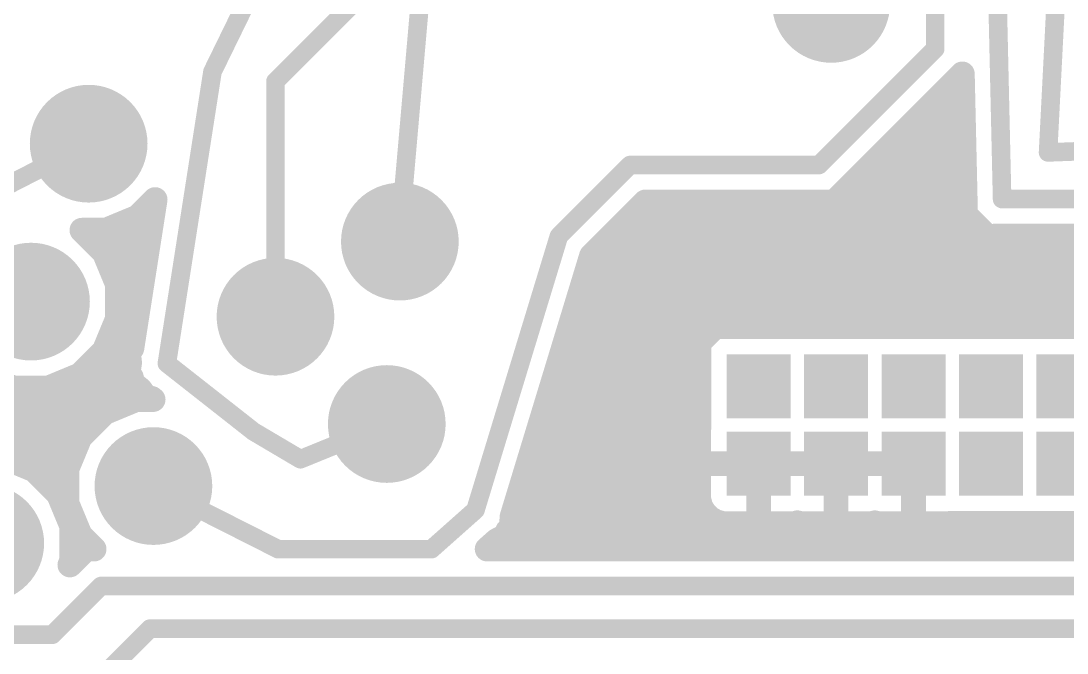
# Model space of a CAD drawing. Extents: x -40.6 to 40.6, y -25.6 to 25.6.
# Drawn here: x -17.82 to -0.66, y -12.6 to -2.24 of the extents above; entities that cross this region are included whole.
import ezdxf

# ---------------------------------------------------------------- set-up
doc = ezdxf.new("R2010")
doc.units = 0
for name, color, linetype in [('16', 175, 'CONTINUOUS'), ('17', 82, 'CONTINUOUS'), ('18', 82, 'CONTINUOUS')]:
    doc.layers.add(name, color=color, linetype=linetype)

# ---------------------------------------------------------------- blocks, each defined once
blk = doc.blocks.new('SQUAREP')
blk.add_solid([(-0.5, -0.5), (0.5, -0.5), (-0.5, 0.5), (0.5, 0.5)])
blk = doc.blocks.new('ROUNDV')
at = {"const_width": 0.5}
blk.add_lwpolyline([(0, -0.25, 1), (0, 0.25, 1), (0, -0.25)], format="xyb", dxfattribs=at)

msp = doc.modelspace()

# ---------------------------------------------------------------- linework, layer by layer
at = {"layer": '16'}
for points, const_width in [([(-13.335, -0.3302), (-14.6734, -3.0686)], 0.3048), ([(-2.8194, -0.4318), (-2.8194, -2.6924)], 0.3048), ([(-0.8128, -1.3462), (-0.968, -4.391)], 0.3048), ([(-11.2268, -1.4224), (-11.576, -5.412)], 0.3048), ([(-1.722, -5.1562), (-1.8034, -1.5748)], 0.3048), ([(-13.6398, -3.2258), (-12.3952, -1.9812)], 0.3048), ([(-2.8194, -2.6924), (-4.7244, -4.5974)], 0.3048), ([(-14.6734, -3.0686), (-15.421, -7.8504)], 0.3048), ([(-4.1188, -4.8482), (-2.3744, -3.1038)], 0.4064), ([(-2.3744, -3.1038), (-2.3276, -5.1631)], 0.4064), ([(-13.6398, -7.0852), (-13.6398, -3.2258)], 0.3048), ([(-2.5218, -3.2512), (-2.3711, -3.2512)], 0.4064), ([(-2.9282, -3.6576), (-2.3618, -3.6576)], 0.4064), ([(-3.3346, -4.064), (-2.3526, -4.064)], 0.4064), ([(-19.4246, -5.6436), (-16.7038, -4.2482)], 0.3048), ([(-0.968, -4.391), (4.3942, -4.191)], 0.3048), ([(-3.741, -4.4704), (-2.3433, -4.4704)], 0.4064), ([(-7.8232, -4.5974), (-8.9916, -5.7658)], 0.3048), ([(-7.5692, -4.5974), (-7.8232, -4.5974)], 0.3048), ([(-4.7244, -4.5974), (-7.5692, -4.5974)], 0.3048), ([(-4.4736, -5.203), (-4.1188, -4.8482)], 0.4064), ([(-4.1474, -4.8768), (-2.3341, -4.8768)], 0.4064), ([(-15.614, -5.1643), (-15.9949, -7.6006)], 0.4064), ([(-15.9003, -5.4507), (-15.614, -5.1643)], 0.4064), ([(-2.3276, -5.1631), (-2.3276, -5.407)], 0.4064), ([(-15.7329, -5.2832), (-15.6326, -5.2832)], 0.4064), ([(-8.4564, -6.0871), (-7.5724, -5.203)], 0.4064), ([(-7.6526, -5.2832), (-2.3276, -5.2832)], 0.4064), ([(-7.5724, -5.203), (-4.4736, -5.203)], 0.4064), ([(4.318, -5.1562), (-1.722, -5.1562)], 0.3048), ([(-16.4217, -5.6666), (-15.9003, -5.4507)], 0.4064), ([(-11.576, -5.412), (-11.5998, -5.8534)], 0.3048), ([(-2.3276, -5.407), (-2.3219, -5.4127)], 0.4064), ([(-2.3219, -5.4127), (-2.3217, -5.4207)], 0.4064), ([(-2.3217, -5.4207), (-2.1453, -5.5893)], 0.4064), ([(-16.4473, -6.0339), (-16.8147, -5.6666)], 0.4064), ([(-16.8147, -5.6666), (-16.4217, -5.6666)], 0.4064), ([(-16.7917, -5.6896), (-15.6961, -5.6896)], 0.4064), ([(-8.059, -5.6896), (-2.045, -5.6896)], 0.4064), ([(-2.1453, -5.5893), (-1.9728, -5.7618)], 0.4064), ([(-8.9916, -5.7658), (-10.36, -10.2554)], 0.3048), ([(-1.9728, -5.7618), (-1.9648, -5.7618)], 0.4064), ([(-1.9648, -5.7618), (-1.959, -5.7673)], 0.4064), ([(-1.959, -5.7673), (-1.7151, -5.7618)], 0.4064), ([(-1.7151, -5.7618), (4.88, -5.7618)], 0.4064), ([(-16.2314, -6.5553), (-16.4473, -6.0339)], 0.4064), ([(-16.4216, -6.096), (-15.7597, -6.096)], 0.4064), ([(-9.7597, -10.3631), (-8.4564, -6.0871)], 0.4064), ([(-8.4591, -6.096), (5.2142, -6.096)], 0.4064), ([(-16.2533, -6.5024), (-15.8232, -6.5024)], 0.4064), ([(-8.583, -6.5024), (5.6206, -6.5024)], 0.4064), ([(-16.2314, -7.1195), (-16.2314, -6.5553)], 0.4064), ([(-19.7724, -6.9314), (-17.6498, -6.8374)], 0.3048), ([(-16.2314, -6.9088), (-15.8867, -6.9088)], 0.4064), ([(-8.7069, -6.9088), (6.027, -6.9088)], 0.4064), ([(-16.4473, -7.6409), (-16.2314, -7.1195)], 0.4064), ([(-16.3124, -7.3152), (-15.9503, -7.3152)], 0.4064), ([(-8.8307, -7.3152), (-6.4961, -7.3152)], 0.4064), ([(-6.4277, -7.2468), (-6.6932, -7.5123)], 0.4064), ([(6.365, -7.2468), (-6.4277, -7.2468)], 0.4064), ([(-6.6932, -7.5123), (-6.6932, -8.8949)], 0.4064), ([(-16.8463, -8.0399), (-16.4473, -7.6409)], 0.4064), ([(-16.5281, -7.7216), (-16.0464, -7.7216)], 0.4064), ([(-15.9949, -7.6006), (-16.0522, -7.6735)], 0.4064), ([(-16.0522, -7.6735), (-16.0322, -7.8395)], 0.4064), ([(-8.9546, -7.7216), (-6.6932, -7.7216)], 0.4064), ([(-16.0322, -7.8395), (-16.0581, -8.0047)], 0.4064), ([(-15.421, -7.8504), (-13.9986, -8.968)], 0.3048), ([(-18.4533, -8.0399), (-17.9319, -8.2558)], 0.4064), ([(-17.3677, -8.2558), (-16.8463, -8.0399)], 0.4064), ([(-16.0581, -8.0047), (-16.0034, -8.0796)], 0.4064), ([(-16.0034, -8.0796), (-15.9924, -8.1716)], 0.4064), ([(-17.9319, -8.2558), (-17.3677, -8.2558)], 0.4064), ([(-17.0591, -8.128), (-15.9976, -8.128)], 0.4064), ([(-15.9924, -8.1716), (-15.8609, -8.2749)], 0.4064), ([(-9.0785, -8.128), (-6.6932, -8.128)], 0.4064), ([(-15.8609, -8.2749), (-15.7624, -8.41)], 0.4064), ([(-15.7624, -8.41), (-15.6708, -8.4243)], 0.4064), ([(-15.6708, -8.4243), (-15.6467, -8.4432)], 0.4064), ([(-32.2092, -8.5344), (-16.1441, -8.5344)], 0.4064), ([(-15.9239, -8.4432), (-16.4453, -8.6591)], 0.4064), ([(-15.6467, -8.4432), (-15.9239, -8.4432)], 0.4064), ([(-9.2023, -8.5344), (-6.6932, -8.5344)], 0.4064), ([(-16.4453, -8.6591), (-16.8443, -9.0581)], 0.4064), ([(-18.6028, -8.9408), (-16.7269, -8.9408)], 0.4064), ([(-13.2302, -9.422), (-11.8142, -8.8442)], 0.3048), ([(-9.3262, -8.9408), (-6.6972, -8.9408)], 0.4064), ([(-6.6932, -8.8949), (-6.6972, -8.9098)], 0.4064), ([(-6.6972, -8.9098), (-6.6972, -9.495)], 0.4064), ([(-16.8443, -9.0581), (-17.0602, -9.5795)], 0.4064), ([(-13.9986, -8.968), (-13.2302, -9.422)], 0.3048), ([(-18.1964, -9.3472), (-16.964, -9.3472)], 0.4064), ([(-17.5965, -9.5975), (-18.1179, -9.3816)], 0.4064), ([(-9.4501, -9.3472), (-6.6972, -9.3472)], 0.4064), ([(-17.1975, -9.9965), (-17.5965, -9.5975)], 0.4064), ([(-17.0602, -9.5795), (-17.0602, -10.1437)], 0.4064), ([(-6.6972, -9.495), (-5.715, -9.495)], 0.4064), ([(-5.715, -9.495), (-6.6972, -9.495)], 0.4064), ([(-6.6972, -9.495), (-6.6972, -10.0802)], 0.4064), ([(-5.715, -9.495), (-5.715, -9.495)], 0.4064), ([(-5.715, -10.4772), (-5.715, -9.495)], 0.4064), ([(-5.715, -9.495), (-5.715, -9.495)], 0.4064), ([(-5.715, -9.495), (-5.715, -10.4772)], 0.4064), ([(-4.445, -9.495), (-5.715, -9.495)], 0.4064), ([(-5.715, -9.495), (-5.715, -9.495)], 0.4064), ([(-5.715, -9.495), (-4.7328, -9.495)], 0.4064), ([(-4.7328, -9.495), (-4.445, -9.495)], 0.4064), ([(-4.445, -10.4772), (-4.445, -9.495)], 0.4064), ([(-4.445, -9.495), (-4.445, -9.495)], 0.4064), ([(-4.445, -9.495), (-4.445, -10.4772)], 0.4064), ([(-4.445, -9.495), (-4.445, -9.495)], 0.4064), ([(-3.175, -9.495), (-4.445, -9.495)], 0.4064), ([(-4.445, -9.495), (-4.445, -9.495)], 0.4064), ([(-4.445, -9.495), (-3.4628, -9.495)], 0.4064), ([(-3.4628, -9.495), (-3.175, -9.495)], 0.4064), ([(-3.175, -10.4772), (-3.175, -9.495)], 0.4064), ([(-3.175, -9.495), (-3.175, -9.495)], 0.4064), ([(-3.175, -9.495), (-3.175, -10.4772)], 0.4064), ([(-3.175, -9.495), (-3.175, -9.495)], 0.4064), ([(-17.4405, -9.7536), (-17.0602, -9.7536)], 0.4064), ([(-9.574, -9.7536), (-6.6972, -9.7536)], 0.4064), ([(-5.715, -9.7536), (-5.715, -9.7536)], 0.4064), ([(-4.445, -9.7536), (-4.445, -9.7536)], 0.4064), ([(-3.175, -9.7536), (-3.175, -9.7536)], 0.4064), ([(-13.5954, -10.8968), (-15.6418, -9.8616)], 0.3048), ([(-16.9816, -10.5179), (-17.1975, -9.9965)], 0.4064), ([(-17.0602, -10.1437), (-16.8443, -10.6651)], 0.4064), ([(-6.6972, -10.0802), (-6.666, -10.1965)], 0.4064), ([(-17.1298, -10.16), (-17.0535, -10.16)], 0.4064), ([(-10.36, -10.2554), (-11.0824, -10.8968)], 0.3048), ([(-9.6978, -10.16), (-6.6758, -10.16)], 0.4064), ([(-6.666, -10.1965), (-6.6059, -10.3007)], 0.4064), ([(-6.6059, -10.3007), (-6.5207, -10.3859)], 0.4064), ([(-5.715, -10.16), (-5.715, -10.16)], 0.4064), ([(-4.445, -10.16), (-4.445, -10.16)], 0.4064), ([(-3.175, -10.16), (-3.175, -10.16)], 0.4064), ([(-9.7703, -10.5417), (-9.7597, -10.3631)], 0.4064), ([(-6.5207, -10.3859), (-6.4165, -10.446)], 0.4064), ([(-6.4165, -10.446), (-6.3002, -10.4772)], 0.4064), ([(-6.3002, -10.4772), (-5.715, -10.4772)], 0.4064), ([(-5.715, -10.4772), (-5.1298, -10.4772)], 0.4064), ([(-5.1298, -10.4772), (-5.08, -10.4639)], 0.4064), ([(-5.08, -10.4639), (-5.0302, -10.4772)], 0.4064), ([(-5.0302, -10.4772), (-4.445, -10.4772)], 0.4064), ([(-4.445, -10.4772), (-3.8598, -10.4772)], 0.4064), ([(-3.8598, -10.4772), (-3.81, -10.4639)], 0.4064), ([(-3.81, -10.4639), (-3.7602, -10.4772)], 0.4064), ([(-3.7602, -10.4772), (-3.175, -10.4772)], 0.4064), ([(-3.175, -10.4772), (-2.5898, -10.4772)], 0.4064), ([(-2.5898, -10.4772), (-2.5749, -10.4732)], 0.4064), ([(-2.5749, -10.4732), (0.0349, -10.4732)], 0.4064), ([(-16.9816, -11.0821), (-16.9816, -10.5179)], 0.4064), ([(-16.9816, -10.5664), (-16.8851, -10.5664)], 0.4064), ([(-16.8443, -10.6651), (-16.6149, -10.8944)], 0.4064), ([(-9.8538, -10.6719), (-9.8304, -10.5951)], 0.4064), ([(-9.8304, -10.5951), (-9.7703, -10.5417)], 0.4064), ([(-9.7981, -10.5664), (6.4556, -10.5664)], 0.4064), ([(-10.1676, -10.8944), (-10.0117, -10.756)], 0.4064), ([(-10.0117, -10.756), (-9.8538, -10.6719)], 0.4064), ([(-16.7508, -10.8944), (-17.012, -11.1556)], 0.4064), ([(-16.9816, -10.9728), (-16.8292, -10.9728)], 0.4064), ([(-16.6149, -10.8944), (-16.7508, -10.8944)], 0.4064), ([(-11.0824, -10.8968), (-13.5954, -10.8968)], 0.3048), ([(0.5508, -10.8944), (-10.1676, -10.8944)], 0.4064), ([(-17.012, -11.1556), (-16.9816, -11.0821)], 0.4064), ([(-16.5, -11.5), (-17.3, -12.3)], 0.3048), ([(0.3, -11.5), (-16.5, -11.5)], 0.3048), ([(-17.3, -12.3), (-21.0468, -12.3)], 0.3048), ([(-15.7, -12.2), (-16.4, -12.9)], 0.3048), ([(-0.5, -12.2), (-15.7, -12.2)], 0.3048)]:
    msp.add_lwpolyline(points, dxfattribs=dict(at, const_width=const_width))
for points, const_width in [([(-2.7655, -2.7463, 1), (-2.8733, -2.6385)], 0.1524), ([(-2.8956, -2.6924, 1), (-2.7432, -2.6924)], 0.1524), ([(-14.5981, -3.0804, 1), (-14.7487, -3.0568)], 0.1524), ([(-2.2728, -3.1015, 1), (-2.476, -3.1062)], 0.2032), ([(-2.3026, -3.1757, 1), (-2.4462, -3.032)], 0.2032), ([(-14.7419, -3.0351, 1), (-14.6049, -3.1021)], 0.1524), ([(-13.5636, -3.2258, 1), (-13.716, -3.2258)], 0.1524), ([(-2.5218, -3.1496, 1), (-2.5218, -3.3528)], 0.2032), ([(-2.3711, -3.3528, 1), (-2.3711, -3.1496)], 0.2032), ([(-13.6937, -3.1719, 1), (-13.5859, -3.2797)], 0.1524), ([(-2.9282, -3.556, 1), (-2.9282, -3.7592)], 0.2032), ([(-2.3618, -3.7592, 1), (-2.3618, -3.556)], 0.2032), ([(-3.3346, -3.9624, 1), (-3.3346, -4.1656)], 0.2032), ([(-2.3526, -4.1656, 1), (-2.3526, -3.9624)], 0.2032), ([(-16.669, -4.316, 1), (-16.7386, -4.1804)], 0.1524), ([(-3.741, -4.3688, 1), (-3.741, -4.572)], 0.2032), ([(-2.3433, -4.572, 1), (-2.3433, -4.3688)], 0.2032), ([(-0.9708, -4.3149, 1), (-0.9652, -4.4671)], 0.1524), ([(-7.8232, -4.5212, 1), (-7.8232, -4.6736)], 0.1524), ([(-7.7693, -4.6513, 1), (-7.8771, -4.5435)], 0.1524), ([(-7.5692, -4.5212, 1), (-7.5692, -4.6736)], 0.1524), ([(-7.5692, -4.6736, 1), (-7.5692, -4.5212)], 0.1524), ([(-4.7244, -4.6736, 1), (-4.7244, -4.5212)], 0.1524), ([(-1.0441, -4.3871, 1), (-0.8919, -4.3949)], 0.1524), ([(-4.7783, -4.5435, 1), (-4.6705, -4.6513)], 0.1524), ([(-4.1474, -4.7752, 1), (-4.1474, -4.9784)], 0.2032), ([(-4.1906, -4.7764, 1), (-4.047, -4.9201)], 0.2032), ([(-4.047, -4.9201, 1), (-4.1906, -4.7764)], 0.2032), ([(-2.3341, -4.9784, 1), (-2.3341, -4.7752)], 0.2032), ([(-15.5136, -5.18, 1), (-15.7144, -5.1486)], 0.2032), ([(-15.5422, -5.2362, 1), (-15.6858, -5.0925)], 0.2032), ([(-2.226, -5.1631, 1), (-2.4292, -5.1631)], 0.2032), ([(-15.7329, -5.1816, 1), (-15.7329, -5.3848)], 0.2032), ([(-15.6326, -5.3848, 1), (-15.6326, -5.1816)], 0.2032), ([(-7.6526, -5.1816, 1), (-7.6526, -5.3848)], 0.2032), ([(-7.5724, -5.1014, 1), (-7.5724, -5.3046)], 0.2032), ([(-7.5005, -5.2748, 1), (-7.6442, -5.1312)], 0.2032), ([(-4.5454, -5.1312, 1), (-4.4017, -5.2748)], 0.2032), ([(-4.4736, -5.3046, 1), (-4.4736, -5.1014)], 0.2032), ([(-2.4292, -5.1654, 1), (-2.226, -5.1608)], 0.2032), ([(-2.3276, -5.3848, 1), (-2.3276, -5.1816)], 0.2032), ([(-1.722, -5.08, 1), (-1.722, -5.2324)], 0.1524), ([(-1.7982, -5.1579, 1), (-1.6458, -5.1545)], 0.1524), ([(-15.9722, -5.3788, 1), (-15.8285, -5.5225)], 0.2032), ([(-15.8615, -5.5445, 1), (-15.9392, -5.3568)], 0.2032), ([(-11.4999, -5.4161, 1), (-11.6521, -5.4079)], 0.1524), ([(-2.2558, -5.3352, 1), (-2.3994, -5.4789)], 0.2032), ([(-2.4292, -5.407, 1), (-2.226, -5.407)], 0.2032), ([(-2.2203, -5.4104, 1), (-2.4235, -5.415)], 0.2032), ([(-2.2516, -5.3473, 1), (-2.3919, -5.4942)], 0.2032), ([(-2.4233, -5.423, 1), (-2.2202, -5.4184)], 0.2032), ([(-2.3937, -5.4846, 1), (-2.2501, -5.3409)], 0.2032), ([(-16.8147, -5.565, 1), (-16.8147, -5.7682)], 0.2032), ([(-16.7428, -5.5948, 1), (-16.8865, -5.7384)], 0.2032), ([(-16.7917, -5.588, 1), (-16.7917, -5.7912)], 0.2032), ([(-16.4605, -5.5727, 1), (-16.3828, -5.7605)], 0.2032), ([(-16.4217, -5.7682, 1), (-16.4217, -5.565)], 0.2032), ([(-15.6961, -5.7912, 1), (-15.6961, -5.588)], 0.2032), ([(-11.6519, -5.4054, 1), (-11.5001, -5.4186)], 0.1524), ([(-8.059, -5.588, 1), (-8.059, -5.7912)], 0.2032), ([(-2.0735, -5.5175, 1), (-2.2172, -5.6611)], 0.2032), ([(-2.2155, -5.6628, 1), (-2.0751, -5.5158)], 0.2032), ([(-2.045, -5.7912, 1), (-2.045, -5.588)], 0.2032), ([(-9.0455, -5.7119, 1), (-8.9377, -5.8197)], 0.1524), ([(-8.9187, -5.788, 1), (-9.0645, -5.7436)], 0.1524), ([(-1.9728, -5.6602, 1), (-1.9728, -5.8634)], 0.2032), ([(-1.8946, -5.6884, 1), (-2.035, -5.8352)], 0.2032), ([(-1.9613, -5.6658, 1), (-1.9567, -5.8689)], 0.2032), ([(-2.0447, -5.8336, 1), (-1.901, -5.69)], 0.2032), ([(-2.0292, -5.8408, 1), (-1.8888, -5.6939)], 0.2032), ([(-1.9648, -5.8634, 1), (-1.9648, -5.6602)], 0.2032), ([(-1.7151, -5.6602, 1), (-1.7151, -5.8634)], 0.2032), ([(-1.7128, -5.8634, 1), (-1.7174, -5.6602)], 0.2032), ([(-16.3535, -5.9951, 1), (-16.5412, -6.0728)], 0.2032), ([(-11.6759, -5.8493, 1), (-11.5237, -5.8575)], 0.1524), ([(-16.4216, -5.9944, 1), (-16.4216, -6.1976)], 0.2032), ([(-16.5192, -6.1058, 1), (-16.3755, -5.9621)], 0.2032), ([(-15.7597, -6.1976, 1), (-15.7597, -5.9944)], 0.2032), ([(-8.4591, -5.9944, 1), (-8.4591, -6.1976)], 0.2032), ([(-8.5283, -6.0152, 1), (-8.3846, -6.1589)], 0.2032), ([(-8.3592, -6.1167, 1), (-8.5536, -6.0574)], 0.2032), ([(-16.2533, -6.4008, 1), (-16.2533, -6.604)], 0.2032), ([(-15.8232, -6.604, 1), (-15.8232, -6.4008)], 0.2032), ([(-8.583, -6.4008, 1), (-8.583, -6.604)], 0.2032), ([(-16.1298, -6.5553, 1), (-16.333, -6.5553)], 0.2032), ([(-16.3253, -6.5941, 1), (-16.1375, -6.5164)], 0.2032), ([(-17.6464, -6.9135, 1), (-17.6532, -6.7613)], 0.1524), ([(-16.2314, -6.8072, 1), (-16.2314, -7.0104)], 0.2032), ([(-15.8867, -7.0104, 1), (-15.8867, -6.8072)], 0.2032), ([(-8.7069, -6.8072, 1), (-8.7069, -7.0104)], 0.2032), ([(-16.333, -7.1195, 1), (-16.1298, -7.1195)], 0.2032), ([(-16.1375, -7.1584, 1), (-16.3253, -7.0807)], 0.2032), ([(-13.716, -7.0852, 1), (-13.5636, -7.0852)], 0.1524), ([(-16.3124, -7.2136, 1), (-16.3124, -7.4168)], 0.2032), ([(-15.9503, -7.4168, 1), (-15.9503, -7.2136)], 0.2032), ([(-8.8307, -7.2136, 1), (-8.8307, -7.4168)], 0.2032), ([(-6.4277, -7.1452, 1), (-6.4277, -7.3484)], 0.2032), ([(-6.3559, -7.3186, 1), (-6.4996, -7.175)], 0.2032), ([(-6.4961, -7.4168, 1), (-6.4961, -7.2136)], 0.2032), ([(-6.5916, -7.5123, 1), (-6.7948, -7.5123)], 0.2032), ([(-6.765, -7.4404, 1), (-6.6214, -7.5841)], 0.2032), ([(-16.5281, -7.62, 1), (-16.5281, -7.8232)], 0.2032), ([(-16.5412, -7.602, 1), (-16.3535, -7.6797)], 0.2032), ([(-16.3755, -7.7127, 1), (-16.5192, -7.569)], 0.2032), ([(-16.1321, -7.6107, 1), (-15.9723, -7.7363)], 0.2032), ([(-15.9513, -7.6614, 1), (-16.153, -7.6856)], 0.2032), ([(-16.0953, -7.5849, 1), (-15.8945, -7.6163)], 0.2032), ([(-15.915, -7.6634, 1), (-16.0748, -7.5378)], 0.2032), ([(-16.0464, -7.8232, 1), (-16.0464, -7.62)], 0.2032), ([(-8.9546, -7.62, 1), (-8.9546, -7.8232)], 0.2032), ([(-6.6932, -7.8232, 1), (-6.6932, -7.62)], 0.2032), ([(-15.9319, -7.8552, 1), (-16.1326, -7.8238)], 0.2032), ([(-15.3739, -7.7905, 1), (-15.4681, -7.9103)], 0.1524), ([(-16.9182, -7.968, 1), (-16.7745, -8.1117)], 0.2032), ([(-16.8075, -8.1337, 1), (-16.8852, -7.946)], 0.2032), ([(-15.976, -7.9448, 1), (-16.1402, -8.0646)], 0.2032), ([(-16.1585, -7.989, 1), (-15.9577, -8.0204)], 0.2032), ([(-16.1331, -7.8516, 1), (-15.9314, -7.8274)], 0.2032), ([(-15.9026, -8.0675, 1), (-16.1043, -8.0917)], 0.2032), ([(-15.4963, -7.8386, 1), (-15.3457, -7.8622)], 0.1524), ([(-17.9708, -8.3497, 1), (-17.8931, -8.1619)], 0.2032), ([(-17.4065, -8.1619, 1), (-17.3288, -8.3497)], 0.2032), ([(-17.3677, -8.3574, 1), (-17.3677, -8.1542)], 0.2032), ([(-17.0591, -8.0264, 1), (-17.0591, -8.2296)], 0.2032), ([(-15.9296, -8.0917, 1), (-16.0552, -8.2515)], 0.2032), ([(-16.0933, -8.1837, 1), (-15.8915, -8.1595)], 0.2032), ([(-16.0855, -8.1395, 1), (-15.9214, -8.0197)], 0.2032), ([(-15.9976, -8.2296, 1), (-15.9976, -8.0264)], 0.2032), ([(-9.0785, -8.0264, 1), (-9.0785, -8.2296)], 0.2032), ([(-6.6932, -8.2296, 1), (-6.6932, -8.0264)], 0.2032), ([(-15.7788, -8.215, 1), (-15.943, -8.3348)], 0.2032), ([(-15.9237, -8.3548, 1), (-15.7982, -8.195)], 0.2032), ([(-15.7467, -8.3096, 1), (-15.7781, -8.5104)], 0.2032), ([(-15.608, -8.3444, 1), (-15.7336, -8.5042)], 0.2032), ([(-15.6865, -8.5247, 1), (-15.6551, -8.3239)], 0.2032), ([(-16.1441, -8.636, 1), (-16.1441, -8.4328)], 0.2032), ([(-15.9239, -8.3416, 1), (-15.9239, -8.5448)], 0.2032), ([(-15.8851, -8.5371, 1), (-15.9628, -8.3493)], 0.2032), ([(-15.8445, -8.4699, 1), (-15.6803, -8.3501)], 0.2032), ([(-15.7095, -8.5231, 1), (-15.584, -8.3633)], 0.2032), ([(-15.6467, -8.5448, 1), (-15.6467, -8.3416)], 0.2032), ([(-9.2023, -8.4328, 1), (-9.2023, -8.636)], 0.2032), ([(-6.6932, -8.636, 1), (-6.6932, -8.4328)], 0.2032), ([(-16.4841, -8.5653, 1), (-16.4064, -8.753)], 0.2032), ([(-16.3734, -8.731, 1), (-16.5171, -8.5873)], 0.2032), ([(-16.7269, -9.0424, 1), (-16.7269, -8.8392)], 0.2032), ([(-11.7854, -8.9148, 1), (-11.843, -8.7736)], 0.1524), ([(-9.3262, -8.8392, 1), (-9.3262, -9.0424)], 0.2032), ([(-6.5956, -8.9098, 1), (-6.7988, -8.9098)], 0.2032), ([(-6.5951, -8.9212, 1), (-6.7913, -8.8686)], 0.2032), ([(-6.6972, -9.0424, 1), (-6.6972, -8.8392)], 0.2032), ([(-16.9161, -8.9863, 1), (-16.7724, -9.13)], 0.2032), ([(-16.7504, -9.097, 1), (-16.9381, -9.0193)], 0.2032), ([(-13.9598, -8.9024, 1), (-14.0374, -9.0336)], 0.1524), ([(-14.0457, -9.0279, 1), (-13.9515, -8.9081)], 0.1524), ([(-6.7953, -8.8835, 1), (-6.5991, -8.9361)], 0.2032), ([(-6.7948, -8.8949, 1), (-6.5916, -8.8949)], 0.2032), ([(-16.964, -9.4488, 1), (-16.964, -9.2456)], 0.2032), ([(-9.4501, -9.2456, 1), (-9.4501, -9.4488)], 0.2032), ([(-6.6972, -9.4488, 1), (-6.6972, -9.2456)], 0.2032), ([(-17.5247, -9.5257, 1), (-17.6684, -9.6694)], 0.2032), ([(-17.6354, -9.6914, 1), (-17.5577, -9.5037)], 0.2032), ([(-16.9586, -9.5795, 1), (-17.1618, -9.5795)], 0.2032), ([(-13.259, -9.3514, 1), (-13.2014, -9.4926)], 0.1524), ([(-13.269, -9.4876, 1), (-13.1914, -9.3564)], 0.1524), ([(-6.6972, -9.3934, 1), (-6.6972, -9.5966)], 0.2032), ([(-6.6972, -9.3934, 1), (-6.6972, -9.5966)], 0.2032), ([(-6.5956, -9.495, 1), (-6.7988, -9.495)], 0.2032), ([(-6.7988, -9.495, 1), (-6.5956, -9.495)], 0.2032), ([(-5.6134, -9.495, 1), (-5.8166, -9.495)], 0.2032), ([(-5.6134, -9.495, 1), (-5.8166, -9.495)], 0.2032), ([(-5.715, -9.3934, 1), (-5.715, -9.5966)], 0.2032), ([(-5.6134, -9.495, 1), (-5.8166, -9.495)], 0.2032), ([(-5.715, -9.3934, 1), (-5.715, -9.5966)], 0.2032), ([(-5.6134, -9.495, 1), (-5.8166, -9.495)], 0.2032), ([(-5.715, -9.3934, 1), (-5.715, -9.5966)], 0.2032), ([(-5.8166, -9.495, 1), (-5.6134, -9.495)], 0.2032), ([(-5.8166, -9.495, 1), (-5.6134, -9.495)], 0.2032), ([(-5.715, -9.5966, 1), (-5.715, -9.3934)], 0.2032), ([(-5.715, -9.5966, 1), (-5.715, -9.3934)], 0.2032), ([(-5.715, -9.5966, 1), (-5.715, -9.3934)], 0.2032), ([(-4.7328, -9.3934, 1), (-4.7328, -9.5966)], 0.2032), ([(-4.7328, -9.5966, 1), (-4.7328, -9.3934)], 0.2032), ([(-4.3434, -9.495, 1), (-4.5466, -9.495)], 0.2032), ([(-4.445, -9.3934, 1), (-4.445, -9.5966)], 0.2032), ([(-4.3434, -9.495, 1), (-4.5466, -9.495)], 0.2032), ([(-4.3434, -9.495, 1), (-4.5466, -9.495)], 0.2032), ([(-4.445, -9.3934, 1), (-4.445, -9.5966)], 0.2032), ([(-4.3434, -9.495, 1), (-4.5466, -9.495)], 0.2032), ([(-4.445, -9.3934, 1), (-4.445, -9.5966)], 0.2032), ([(-4.5466, -9.495, 1), (-4.3434, -9.495)], 0.2032), ([(-4.5466, -9.495, 1), (-4.3434, -9.495)], 0.2032), ([(-4.445, -9.5966, 1), (-4.445, -9.3934)], 0.2032), ([(-4.445, -9.5966, 1), (-4.445, -9.3934)], 0.2032), ([(-4.445, -9.5966, 1), (-4.445, -9.3934)], 0.2032), ([(-3.4628, -9.3934, 1), (-3.4628, -9.5966)], 0.2032), ([(-3.4628, -9.5966, 1), (-3.4628, -9.3934)], 0.2032), ([(-3.0734, -9.495, 1), (-3.2766, -9.495)], 0.2032), ([(-3.175, -9.3934, 1), (-3.175, -9.5966)], 0.2032), ([(-3.0734, -9.495, 1), (-3.2766, -9.495)], 0.2032), ([(-3.0734, -9.495, 1), (-3.2766, -9.495)], 0.2032), ([(-3.2766, -9.495, 1), (-3.0734, -9.495)], 0.2032), ([(-3.175, -9.5966, 1), (-3.175, -9.3934)], 0.2032), ([(-3.175, -9.5966, 1), (-3.175, -9.3934)], 0.2032), ([(-3.175, -9.5966, 1), (-3.175, -9.3934)], 0.2032), ([(-17.4405, -9.652, 1), (-17.4405, -9.8552)], 0.2032), ([(-17.1541, -9.5406, 1), (-16.9663, -9.6183)], 0.2032), ([(-17.0602, -9.8552, 1), (-17.0602, -9.652)], 0.2032), ([(-9.574, -9.652, 1), (-9.574, -9.8552)], 0.2032), ([(-6.6972, -9.8552, 1), (-6.6972, -9.652)], 0.2032), ([(-5.715, -9.652, 1), (-5.715, -9.8552)], 0.2032), ([(-5.715, -9.8552, 1), (-5.715, -9.652)], 0.2032), ([(-4.445, -9.652, 1), (-4.445, -9.8552)], 0.2032), ([(-4.445, -9.8552, 1), (-4.445, -9.652)], 0.2032), ([(-3.175, -9.652, 1), (-3.175, -9.8552)], 0.2032), ([(-3.175, -9.8552, 1), (-3.175, -9.652)], 0.2032), ([(-15.6074, -9.7936, 1), (-15.6762, -9.9296)], 0.1524), ([(-17.1037, -9.9577, 1), (-17.2914, -10.0354)], 0.2032), ([(-17.2694, -10.0684, 1), (-17.1257, -9.9247)], 0.2032), ([(-16.9663, -10.1049, 1), (-17.1541, -10.1826)], 0.2032), ([(-6.5991, -10.0539, 1), (-6.7953, -10.1065)], 0.2032), ([(-17.1298, -10.0584, 1), (-17.1298, -10.2616)], 0.2032), ([(-17.1618, -10.1437, 1), (-16.9586, -10.1437)], 0.2032), ([(-17.0535, -10.2616, 1), (-17.0535, -10.0584)], 0.2032), ([(-10.3094, -10.3124, 1), (-10.4106, -10.1984)], 0.1524), ([(-9.6978, -10.0584, 1), (-9.6978, -10.2616)], 0.2032), ([(-6.7988, -10.0802, 1), (-6.5956, -10.0802)], 0.2032), ([(-6.5781, -10.1457, 1), (-6.754, -10.2473)], 0.2032), ([(-6.7642, -10.2228, 1), (-6.5679, -10.1702)], 0.2032), ([(-6.534, -10.2289, 1), (-6.6777, -10.3726)], 0.2032), ([(-6.6758, -10.2616, 1), (-6.6758, -10.0584)], 0.2032), ([(-5.715, -10.0584, 1), (-5.715, -10.2616)], 0.2032), ([(-5.715, -10.2616, 1), (-5.715, -10.0584)], 0.2032), ([(-4.445, -10.0584, 1), (-4.445, -10.2616)], 0.2032), ([(-4.445, -10.2616, 1), (-4.445, -10.0584)], 0.2032), ([(-3.175, -10.0584, 1), (-3.175, -10.2616)], 0.2032), ([(-3.175, -10.2616, 1), (-3.175, -10.0584)], 0.2032), ([(-10.4329, -10.2332, 1), (-10.2871, -10.2776)], 0.1524), ([(-9.8569, -10.3335, 1), (-9.6625, -10.3928)], 0.2032), ([(-9.6583, -10.3692, 1), (-9.8612, -10.3571)], 0.2032), ([(-6.6938, -10.3515, 1), (-6.5179, -10.2499)], 0.2032), ([(-6.4699, -10.2979, 1), (-6.5715, -10.4738)], 0.2032), ([(-6.5926, -10.4577, 1), (-6.4489, -10.314)], 0.2032), ([(-6.3902, -10.3479, 1), (-6.4428, -10.5442)], 0.2032), ([(-6.4673, -10.534, 1), (-6.3657, -10.3581)], 0.2032), ([(-6.3002, -10.3756, 1), (-6.3002, -10.5788)], 0.2032), ([(-6.3265, -10.5753, 1), (-6.2739, -10.3791)], 0.2032), ([(-5.715, -10.3756, 1), (-5.715, -10.5788)], 0.2032), ([(-5.715, -10.5788, 1), (-5.715, -10.3756)], 0.2032), ([(-5.1561, -10.3791, 1), (-5.1035, -10.5753)], 0.2032), ([(-5.0537, -10.3657, 1), (-5.1063, -10.562)], 0.2032), ([(-5.0302, -10.3756, 1), (-5.0302, -10.5788)], 0.2032), ([(-5.1298, -10.5788, 1), (-5.1298, -10.3756)], 0.2032), ([(-5.0537, -10.562, 1), (-5.1063, -10.3657)], 0.2032), ([(-5.0565, -10.5753, 1), (-5.0039, -10.3791)], 0.2032), ([(-4.445, -10.3756, 1), (-4.445, -10.5788)], 0.2032), ([(-4.445, -10.5788, 1), (-4.445, -10.3756)], 0.2032), ([(-3.8861, -10.3791, 1), (-3.8335, -10.5753)], 0.2032), ([(-3.7837, -10.3657, 1), (-3.8363, -10.562)], 0.2032), ([(-3.7602, -10.3756, 1), (-3.7602, -10.5788)], 0.2032), ([(-3.8598, -10.5788, 1), (-3.8598, -10.3756)], 0.2032), ([(-3.7837, -10.562, 1), (-3.8363, -10.3657)], 0.2032), ([(-3.7865, -10.5753, 1), (-3.7339, -10.3791)], 0.2032), ([(-3.175, -10.3756, 1), (-3.175, -10.5788)], 0.2032), ([(-3.175, -10.5788, 1), (-3.175, -10.3756)], 0.2032), ([(-2.6161, -10.3791, 1), (-2.5635, -10.5753)], 0.2032), ([(-2.5749, -10.3716, 1), (-2.5749, -10.5748)], 0.2032), ([(-2.5486, -10.5713, 1), (-2.6012, -10.3751)], 0.2032), ([(-2.5898, -10.5788, 1), (-2.5898, -10.3756)], 0.2032), ([(-16.88, -10.5179, 1), (-17.0832, -10.5179)], 0.2032), ([(-16.9816, -10.4648, 1), (-16.9816, -10.668)], 0.2032), ([(-17.0755, -10.5567, 1), (-16.8877, -10.479)], 0.2032), ([(-16.7724, -10.5932, 1), (-16.9161, -10.7369)], 0.2032), ([(-16.8851, -10.668, 1), (-16.8851, -10.4648)], 0.2032), ([(-9.8979, -10.5191, 1), (-9.763, -10.671)], 0.2032), ([(-9.7332, -10.6247, 1), (-9.9276, -10.5654)], 0.2032), ([(-9.7981, -10.4648, 1), (-9.7981, -10.668)], 0.2032), ([(-9.8718, -10.5357, 1), (-9.6689, -10.5477)], 0.2032), ([(-9.7029, -10.6177, 1), (-9.8378, -10.4657)], 0.2032), ([(-5.8166, -10.4772, 1), (-5.6134, -10.4772)], 0.2032), ([(-5.8166, -10.4772, 1), (-5.6134, -10.4772)], 0.2032), ([(-4.5466, -10.4772, 1), (-4.3434, -10.4772)], 0.2032), ([(-4.5466, -10.4772, 1), (-4.3434, -10.4772)], 0.2032), ([(-3.2766, -10.4772, 1), (-3.0734, -10.4772)], 0.2032), ([(-3.2766, -10.4772, 1), (-3.0734, -10.4772)], 0.2032), ([(-16.9381, -10.7039, 1), (-16.7504, -10.6262)], 0.2032), ([(-10.0595, -10.6664, 1), (-9.964, -10.8457)], 0.2032), ([(-9.9443, -10.832, 1), (-10.0792, -10.6801)], 0.2032), ([(-9.951, -10.6423, 1), (-9.7567, -10.7015)], 0.2032), ([(-9.8061, -10.7616, 1), (-9.9016, -10.5822)], 0.2032), ([(-16.9816, -10.8712, 1), (-16.9816, -11.0744)], 0.2032), ([(-16.7508, -10.7928, 1), (-16.7508, -10.996)], 0.2032), ([(-16.8292, -11.0744, 1), (-16.8292, -10.8712)], 0.2032), ([(-16.679, -10.9662, 1), (-16.8227, -10.8226)], 0.2032), ([(-16.6868, -10.9662, 1), (-16.5431, -10.8226)], 0.2032), ([(-16.6149, -10.996, 1), (-16.6149, -10.7928)], 0.2032), ([(-13.5954, -10.8206, 1), (-13.5954, -10.973)], 0.1524), ([(-13.6298, -10.9648, 1), (-13.561, -10.8288)], 0.1524), ([(-11.133, -10.8398, 1), (-11.0318, -10.9538)], 0.1524), ([(-11.0824, -10.973, 1), (-11.0824, -10.8206)], 0.1524), ([(-10.1676, -10.7928, 1), (-10.1676, -10.996)], 0.2032), ([(-10.235, -10.8184, 1), (-10.1001, -10.9704)], 0.2032), ([(-17.0832, -11.0821, 1), (-16.88, -11.0821)], 0.2032), ([(-16.8877, -11.121, 1), (-17.0755, -11.0433)], 0.2032), ([(-17.0839, -11.0837, 1), (-16.9402, -11.2274)], 0.2032), ([(-17.1059, -11.1167, 1), (-16.9182, -11.1945)], 0.2032), ([(-16.5, -11.4238, 1), (-16.5, -11.5762)], 0.1524), ([(-16.4461, -11.5539, 1), (-16.5539, -11.4461)], 0.1524), ([(-17.3539, -12.2461, 1), (-17.2461, -12.3539)], 0.1524), ([(-17.3, -12.3762, 1), (-17.3, -12.2238)], 0.1524), ([(-15.7, -12.1238, 1), (-15.7, -12.2762)], 0.1524), ([(-15.6461, -12.2539, 1), (-15.7539, -12.1461)], 0.1524)]:
    msp.add_lwpolyline(points, format="xyb", dxfattribs=dict(at, const_width=const_width))

# ---------------------------------------------------------------- block references
at = {"layer": '17', "xscale": 1.05, "yscale": 1.05, "rotation": 180}
for p in [(-5.715, -8.225), (-4.445, -8.225), (-3.175, -8.225), (-1.905, -8.225), (-0.635, -8.225), (-5.715, -9.495), (-4.445, -9.495), (-3.175, -9.495), (-1.905, -9.495), (-0.635, -9.495)]:
    msp.add_blockref('SQUAREP', p, dxfattribs=at)
at = {"layer": '18', "xscale": 1.9304, "yscale": 1.9304}
for p in [(-4.526, -1.9558), (-16.7038, -4.2482), (-11.5998, -5.8534), (-17.6498, -6.8374), (-13.6398, -7.0852), (-11.8142, -8.8442), (-15.6418, -9.8616), (-18.4, -10.8)]:
    msp.add_blockref('ROUNDV', p, dxfattribs=at)

doc.saveas('drawing.dxf')
